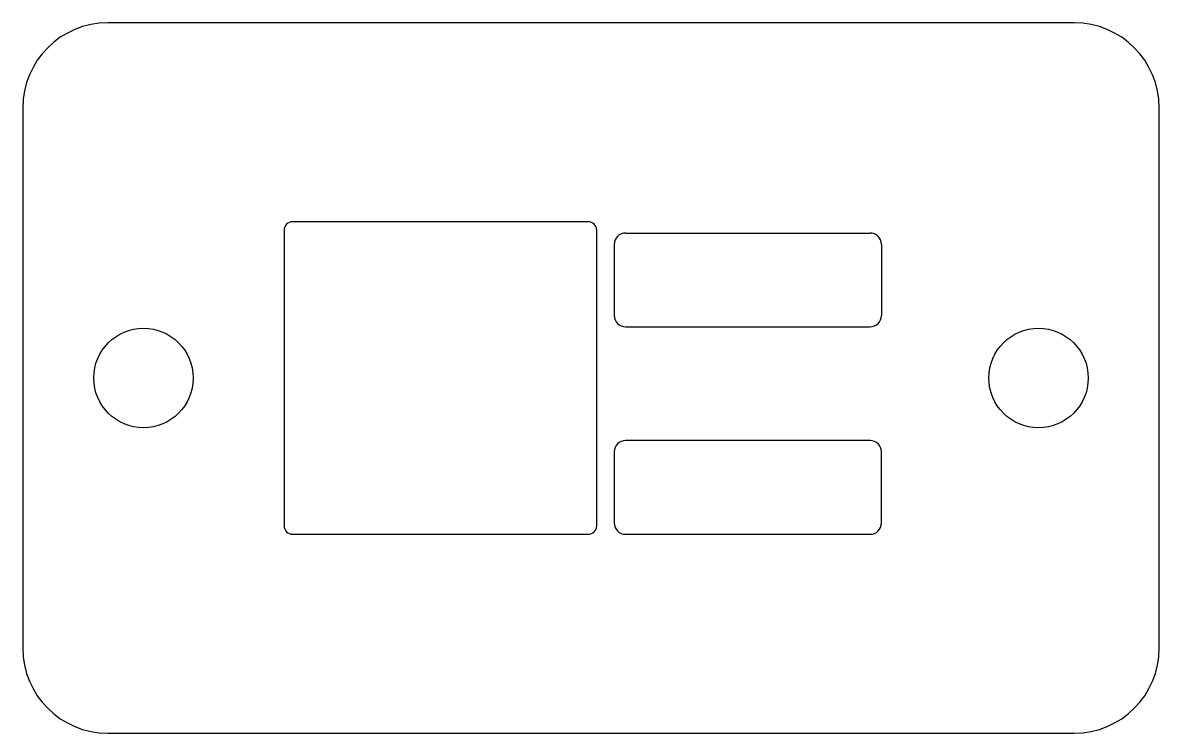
# Model space of a CAD drawing. Header units: millimetres. Extents: x -20 to 20, y -12.5 to 12.5.
import ezdxf

# ---------------------------------------------------------------- set-up
doc = ezdxf.new("R2010")
doc.units = ezdxf.units.MM

msp = doc.modelspace()

# ---------------------------------------------------------------- linework, layer by layer
at = {"color": 7, "linetype": 'Continuous', "lineweight": 25}
for p, q in [((17, 12.5), (-17, 12.5)), ((-20, 9.5), (-20, -9.5)), ((20, -9.5), (20, 9.5)), ((-10.8, 5.2), (-10.8, -5.2)), ((-0.1, 5.5), (-10.5, 5.5)), ((0.2, -5.2), (0.2, 5.2)), ((1.22, 5.1), (9.82, 5.1)), ((0.82, 4.7), (0.82, 2.2)), ((10.22, 4.7), (10.22, 2.2)), ((1.22, 1.8), (9.82, 1.8)), ((9.82, -2.2), (1.22, -2.2)), ((0.82, -2.6), (0.82, -5.1)), ((10.22, -5.1), (10.22, -2.6)), ((-10.5, -5.5), (-0.1, -5.5)), ((1.22, -5.5), (9.82, -5.5)), ((-17, -12.5), (17, -12.5))]:
    msp.add_line(p, q, dxfattribs=at)
for centre in [(-15.75, 0), (15.75, 0)]:
    msp.add_circle(centre, 1.75, dxfattribs=at)
for centre, radius, start, end in [((-17, 9.5), 3, 90, 180), ((17, 9.5), 3, 0, 90), ((-10.5, 5.2), 0.3, 90, 180), ((-0.1, 5.2), 0.3, 0, 90), ((1.22, 4.7), 0.4, 90, 180), ((9.82, 4.7), 0.4, 0, 90), ((1.22, 2.2), 0.4, 180, 270), ((9.82, 2.2), 0.4, 270, 0), ((1.22, -2.6), 0.4, 90, 180), ((9.82, -2.6), 0.4, 0, 90), ((-10.5, -5.2), 0.3, 180, 270), ((-0.1, -5.2), 0.3, 270, 0), ((1.22, -5.1), 0.4, 180, 270), ((9.82, -5.1), 0.4, 270, 0), ((-17, -9.5), 3, 180, 270), ((17, -9.5), 3, 270, 0)]:
    msp.add_arc(centre, radius, start, end, dxfattribs=at)

doc.saveas('drawing.dxf')
